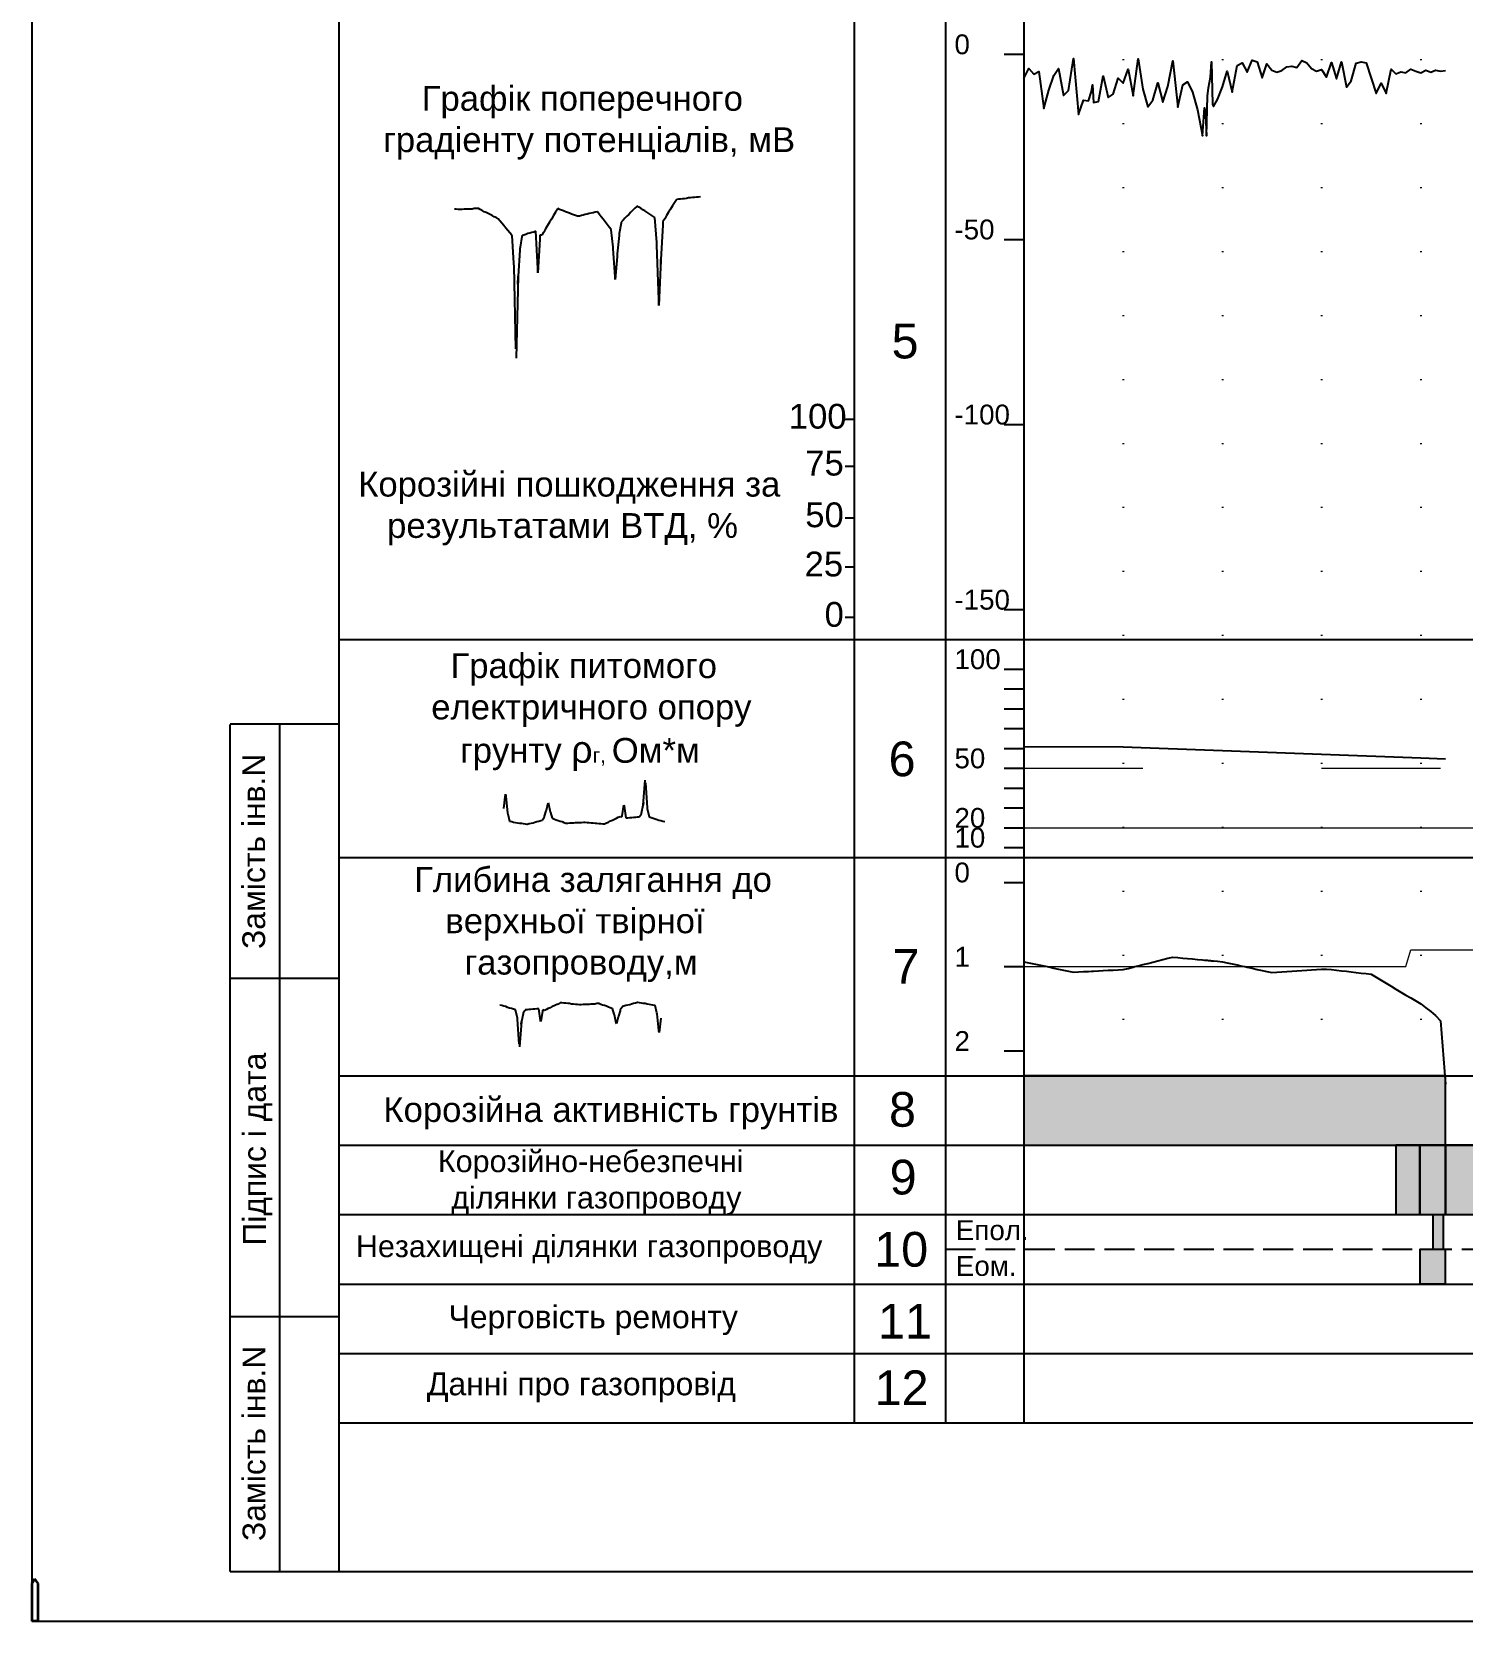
# Model space of a CAD drawing. Header units: millimetres. Extents: x -243 to 1784, y 0 to 1137.
# Drawn here: x 0 to 144.3, y 0 to 160.3 of the extents above; entities that cross this region are included whole.
import ezdxf

# ---------------------------------------------------------------- set-up
doc = ezdxf.new("R2010")
doc.units = ezdxf.units.MM
for name, pattern in [('ACAD_ISO03W100', [30, 12, -18]), ('DOT', [6.35, 0, -6.35]), ('HID-3', [4, 3, -1])]:
    doc.linetypes.add(name, pattern=pattern)
for name, color, linetype in [('График_G', 1, 'Continuous'), ('График_Rгр.', 79, 'Continuous'), ('График_UPolar', 3, 'Continuous'), ('График_Глуб', 36, 'Continuous'), ('График_Среза_НеНормативной_Глубины', 10, 'Continuous'), ('Макет', 7, 'Continuous'), ('Перешкоди', 7, 'Continuous'), ('Текст', 7, 'Continuous')]:
    doc.layers.add(name, color=color, linetype=linetype)
for name, color, linetype, lineweight in [('График_Rгр_20Ом.', 1, 'Continuous', 0), ('График_Rгр_50Ом.', 76, 'ACAD_ISO03W100', 0), ('График_Нормативной_Глубины', 3, 'Continuous', 0)]:
    doc.layers.add(name, color=color, linetype=linetype, lineweight=lineweight)
doc.styles.get("Standard").update_dxf_attribs({"font": 'arial.ttf'})

# ---------------------------------------------------------------- blocks, each defined once
blk = doc.blocks.new('График земли')
at = {"layer": 'График_Rгр.'}
for p, q in [((-2.17, 1.66), (-1.97, 4.19)), ((-1.95, 3.93), (-1.78, 1.4)), ((-16.23, 1.32), (-16.04, 2.76)), ((-16.04, 2.76), (-16.02, 2.64)), ((-16.02, 2.64), (-16.02, 2.57)), ((-16.02, 2.57), (-15.84, 0.87)), ((-11.92, 1.17), (-11.74, 1.89)), ((-11.74, 1.89), (-11.73, 1.81)), ((-11.73, 1.81), (-11.72, 1.81)), ((-11.72, 1.81), (-11.54, 0.98)), ((-4.3, 0.6), (-4.12, 1.66)), ((-4.12, 1.66), (-4.11, 1.59)), ((-2.34, 0.87), (-2.17, 1.66)), ((-2.15, 1.93), (-2.17, 1.66)), ((-2.17, 1.66), (-2.15, 1.85)), ((-2.15, 1.85), (-2.15, 1.93)), ((-15.84, 0.87), (-15.84, 0.87)), ((-15.84, 0.87), (-15.83, 0.79)), ((-15.83, 0.79), (-15.82, 0.79)), ((-15.82, 0.79), (-15.65, 0.04)), ((-15.65, 0.04), (-15.63, 0.04)), ((-15.63, 0.04), (-15.63, 0.04)), ((-15.63, 0.04), (-15.43, 0)), ((-15.43, 0), (-15.24, -0.04)), ((-13.09, -0.04), (-12.89, 0)), ((-12.89, 0), (-12.7, 0.04)), ((-12.7, 0.04), (-12.5, 0.11)), ((-12.5, 0.11), (-12.33, 0.15)), ((-12.33, 0.15), (-12.31, 0.19)), ((-12.31, 0.19), (-12.13, 0.49)), ((-12.13, 0.49), (-12.12, 0.53)), ((-12.12, 0.53), (-12.11, 0.57)), ((-12.11, 0.57), (-11.94, 1.1)), ((-11.94, 1.1), (-11.92, 1.13)), ((-11.92, 1.13), (-11.92, 1.17)), ((-11.54, 0.98), (-11.53, 0.94)), ((-11.53, 0.94), (-11.52, 0.91)), ((-11.52, 0.91), (-11.35, 0.34)), ((-11.35, 0.34), (-11.34, 0.34)), ((-11.34, 0.34), (-11.33, 0.34)), ((-11.33, 0.34), (-11.13, 0.26)), ((-11.13, 0.26), (-10.94, 0.19)), ((-10.94, 0.19), (-10.74, 0.11)), ((-10.74, 0.11), (-10.55, 0.04)), ((-10.55, 0.04), (-10.35, 0)), ((-10.35, 0), (-10.16, -0.08)), ((-5.66, -0.04), (-5.47, 0.08)), ((-5.47, 0.08), (-5.27, 0.15)), ((-5.27, 0.15), (-5.08, 0.26)), ((-5.08, 0.26), (-4.88, 0.34)), ((-4.88, 0.34), (-4.69, 0.45)), ((-4.69, 0.45), (-4.51, 0.53)), ((-4.69, 0.45), (-4.69, 0.45)), ((-4.51, 0.53), (-4.5, 0.53)), ((-4.5, 0.53), (-4.49, 0.53)), ((-4.49, 0.53), (-4.32, 0.49)), ((-4.32, 0.49), (-4.3, 0.57)), ((-4.3, 0.57), (-4.3, 0.6)), ((-4.11, 1.59), (-4.1, 1.55)), ((-4.1, 1.55), (-3.93, 0.38)), ((-3.93, 0.38), (-3.91, 0.38)), ((-3.91, 0.38), (-3.91, 0.38)), ((-3.91, 0.38), (-3.73, 0.38)), ((-3.73, 0.38), (-3.72, 0.38)), ((-3.72, 0.38), (-3.71, 0.38)), ((-3.71, 0.38), (-3.52, 0.42)), ((-3.52, 0.42), (-3.52, 0.42)), ((-3.52, 0.42), (-3.33, 0.42)), ((-3.33, 0.42), (-3.32, 0.42)), ((-3.32, 0.42), (-3.13, 0.45)), ((-3.13, 0.45), (-3.13, 0.45)), ((-3.13, 0.45), (-2.94, 0.45)), ((-2.94, 0.45), (-2.93, 0.45)), ((-2.93, 0.45), (-2.74, 0.49)), ((-2.74, 0.49), (-2.73, 0.49)), ((-2.73, 0.49), (-2.56, 0.49)), ((-2.56, 0.49), (-2.55, 0.53)), ((-2.55, 0.53), (-2.54, 0.53)), ((-2.54, 0.53), (-2.36, 0.79)), ((-2.36, 0.79), (-2.35, 0.87)), ((-2.35, 0.87), (-2.34, 0.87)), ((-1.78, 1.4), (-1.78, 1.4)), ((-1.78, 1.4), (-1.76, 1.32)), ((-1.76, 1.32), (-1.76, 1.32)), ((-1.76, 1.32), (-1.58, 0.49)), ((-1.58, 0.49), (-1.57, 0.49)), ((-1.57, 0.49), (-1.56, 0.49)), ((-1.56, 0.49), (-1.37, 0.42)), ((-1.37, 0.42), (-1.17, 0.34)), ((-1.17, 0.34), (-0.98, 0.3)), ((-0.98, 0.3), (-0.78, 0.23)), ((-0.78, 0.23), (-0.59, 0.15)), ((-0.59, 0.15), (-0.39, 0.11)), ((-0.39, 0.11), (-0.21, 0.04)), ((-0.21, 0.04), (-0.2, 0.04)), ((-0.2, 0.04), (0, 0)), ((-15.24, -0.04), (-15.04, -0.08)), ((-15.04, -0.08), (-14.85, -0.11)), ((-14.85, -0.11), (-14.65, -0.15)), ((-14.65, -0.15), (-14.45, -0.15)), ((-14.45, -0.15), (-14.26, -0.19)), ((-14.26, -0.19), (-14.06, -0.23)), ((-14.06, -0.23), (-13.89, -0.26)), ((-13.89, -0.26), (-13.87, -0.26)), ((-13.87, -0.26), (-13.67, -0.19)), ((-13.67, -0.19), (-13.48, -0.15)), ((-13.48, -0.15), (-13.28, -0.11)), ((-13.28, -0.11), (-13.09, -0.04)), ((-10.16, -0.08), (-9.98, -0.15)), ((-9.98, -0.15), (-9.96, -0.15)), ((-9.96, -0.15), (-9.77, -0.15)), ((-9.77, -0.15), (-9.57, -0.11)), ((-9.57, -0.11), (-9.38, -0.11)), ((-9.38, -0.11), (-9.18, -0.11)), ((-9.18, -0.11), (-8.99, -0.08)), ((-8.99, -0.08), (-8.79, -0.08)), ((-8.79, -0.08), (-8.59, -0.08)), ((-8.59, -0.08), (-8.4, -0.08)), ((-8.4, -0.08), (-8.2, -0.04)), ((-8.2, -0.04), (-8.03, -0.04)), ((-8.03, -0.04), (-8.01, -0.04)), ((-8.01, -0.04), (-7.81, -0.08)), ((-7.81, -0.08), (-7.62, -0.08)), ((-7.62, -0.08), (-7.42, -0.11)), ((-7.42, -0.11), (-7.23, -0.11)), ((-7.23, -0.11), (-7.03, -0.15)), ((-7.03, -0.15), (-6.84, -0.15)), ((-6.84, -0.15), (-6.64, -0.19)), ((-6.64, -0.19), (-6.45, -0.19)), ((-6.45, -0.19), (-6.25, -0.23)), ((-6.25, -0.23), (-6.07, -0.23)), ((-6.07, -0.23), (-6.06, -0.23)), ((-6.06, -0.23), (-5.86, -0.11)), ((-5.86, -0.11), (-5.66, -0.04))]:
    blk.add_line(p, q, dxfattribs=at)
blk = doc.blocks.new('График крас')
at = {"layer": 'График_G'}
for p, q in [((0.2, 0), (0, 0)), ((0.4, -0.04), (0.2, 0)), ((1, 0), (0.8, -0.04)), ((1.2, 0), (1, 0)), ((1.4, 0), (1.2, 0)), ((1.6, 0), (1.4, 0)), ((1.8, 0), (1.6, 0)), ((2, 0.04), (1.8, 0)), ((2.2, 0.04), (2, 0.04)), ((2.4, 0.04), (2.2, 0.04)), ((2.42, 0.04), (2.4, 0.04)), ((2.6, -0.04), (2.42, 0.04)), ((10.4, 0), (10.2, -0.31)), ((10.42, 0.04), (10.4, 0)), ((10.6, -0.04), (10.42, 0.04)), ((18.2, 0.08), (18, -0.12)), ((18.4, 0.27), (18.2, 0.08)), ((18.42, 0.31), (18.4, 0.27)), ((18.6, 0.19), (18.42, 0.31)), ((18.8, 0.08), (18.6, 0.19)), ((19, -0.08), (18.8, 0.08)), ((21.8, 0), (21.6, -0.31)), ((22, 0.31), (21.8, 0)), ((22.2, 0.62), (22, 0.31)), ((22.4, 0.93), (22.2, 0.62)), ((22.42, 0.97), (22.4, 0.93)), ((22.6, 1.01), (22.42, 0.97)), ((22.8, 1.01), (22.6, 1.01)), ((23, 1.04), (22.8, 1.01)), ((23.2, 1.04), (23, 1.04)), ((23.4, 1.08), (23.2, 1.04)), ((23.6, 1.12), (23.4, 1.08)), ((23.8, 1.12), (23.6, 1.12)), ((24, 1.16), (23.8, 1.12)), ((24.2, 1.16), (24, 1.16)), ((24.4, 1.2), (24.2, 1.16)), ((24.42, 1.2), (24.4, 1.2)), ((24.6, 1.2), (24.42, 1.2)), ((24.8, 1.24), (24.6, 1.2)), ((0.42, -0.04), (0.4, -0.04)), ((0.6, -0.04), (0.42, -0.04)), ((0.8, -0.04), (0.6, -0.04)), ((2.8, -0.15), (2.6, -0.04)), ((3, -0.27), (2.8, -0.15)), ((3.2, -0.35), (3, -0.27)), ((3.4, -0.46), (3.2, -0.35)), ((3.6, -0.54), (3.4, -0.46)), ((3.8, -0.66), (3.6, -0.54)), ((4, -0.77), (3.8, -0.66)), ((4.2, -0.85), (4, -0.77)), ((4.4, -0.97), (4.2, -0.85)), ((4.42, -0.97), (4.4, -0.97)), ((4.6, -1.2), (4.42, -0.97)), ((4.8, -1.43), (4.6, -1.2)), ((5, -1.66), (4.8, -1.43)), ((9.6, -1.31), (9.4, -1.66)), ((9.8, -1.01), (9.6, -1.31)), ((10, -0.66), (9.8, -1.01)), ((10.2, -0.31), (10, -0.66)), ((10.8, -0.12), (10.6, -0.04)), ((11, -0.19), (10.8, -0.12)), ((11.2, -0.27), (11, -0.19)), ((11.4, -0.35), (11.2, -0.27)), ((11.6, -0.43), (11.4, -0.35)), ((11.8, -0.5), (11.6, -0.43)), ((12, -0.58), (11.8, -0.5)), ((12.2, -0.66), (12, -0.58)), ((12.4, -0.73), (12.2, -0.66)), ((12.42, -0.73), (12.4, -0.73)), ((12.6, -0.7), (12.42, -0.73)), ((12.8, -0.66), (12.6, -0.7)), ((13, -0.62), (12.8, -0.66)), ((13.2, -0.54), (13, -0.62)), ((13.4, -0.5), (13.2, -0.54)), ((13.6, -0.46), (13.4, -0.5)), ((13.8, -0.43), (13.6, -0.46)), ((14, -0.39), (13.8, -0.43)), ((14.2, -0.31), (14, -0.39)), ((14.4, -0.27), (14.2, -0.31)), ((14.42, -0.27), (14.4, -0.27)), ((14.6, -0.5), (14.42, -0.27)), ((14.8, -0.77), (14.6, -0.5)), ((15, -1.01), (14.8, -0.77)), ((15.2, -1.28), (15, -1.01)), ((15.4, -1.55), (15.2, -1.28)), ((15.6, -1.82), (15.4, -1.55)), ((16.8, -1.43), (16.62, -2.47)), ((16.82, -1.31), (16.8, -1.43)), ((17, -1.12), (16.82, -1.31)), ((17.2, -0.93), (17, -1.12)), ((17.4, -0.73), (17.2, -0.93)), ((17.6, -0.54), (17.4, -0.73)), ((17.8, -0.31), (17.6, -0.54)), ((18, -0.12), (17.8, -0.31)), ((19.2, -0.19), (19, -0.08)), ((19.4, -0.31), (19.2, -0.19)), ((19.6, -0.46), (19.4, -0.31)), ((19.8, -0.58), (19.6, -0.46)), ((20, -0.7), (19.8, -0.58)), ((20.2, -0.85), (20, -0.7)), ((20.21, -0.85), (20.2, -0.85)), ((20.22, -0.85), (20.21, -0.85)), ((20.4, -3.36), (20.22, -0.85)), ((21.02, -1.24), (21, -1.62)), ((21.2, -0.97), (21.02, -1.24)), ((21.4, -0.66), (21.2, -0.97)), ((21.6, -0.31), (21.4, -0.66)), ((5.2, -1.93), (5, -1.66)), ((5.4, -2.17), (5.2, -1.93)), ((5.6, -2.4), (5.4, -2.17)), ((5.8, -2.63), (5.6, -2.4)), ((5.81, -2.67), (5.8, -2.63)), ((5.82, -2.67), (5.81, -2.67)), ((6, -5.45), (5.82, -2.67)), ((6.8, -2.78), (6.62, -3.83)), ((6.81, -2.75), (6.8, -2.78)), ((6.82, -2.67), (6.81, -2.75)), ((7, -2.63), (6.82, -2.67)), ((7.01, -2.63), (7, -2.63)), ((7.2, -2.55), (7.01, -2.63)), ((7.21, -2.55), (7.2, -2.55)), ((7.4, -2.47), (7.21, -2.55)), ((7.41, -2.47), (7.4, -2.47)), ((7.6, -2.44), (7.41, -2.47)), ((7.61, -2.44), (7.6, -2.44)), ((7.8, -2.36), (7.61, -2.44)), ((7.81, -2.36), (7.8, -2.36)), ((8, -2.32), (7.81, -2.36)), ((8.01, -2.32), (8, -2.32)), ((8.02, -2.32), (8.01, -2.32)), ((8.2, -2.24), (8.02, -2.32)), ((8.21, -2.24), (8.2, -2.24)), ((8.22, -2.24), (8.21, -2.24)), ((8.4, -5.99), (8.22, -2.24)), ((8.6, -3.02), (8.42, -6.42)), ((8.61, -2.9), (8.6, -3.02)), ((8.62, -2.63), (8.61, -2.9)), ((8.8, -2.63), (8.62, -2.63)), ((8.81, -2.63), (8.8, -2.63)), ((8.82, -2.63), (8.81, -2.63)), ((9, -2.32), (8.82, -2.63)), ((9.01, -2.32), (9, -2.32)), ((9.2, -2.01), (9.01, -2.32)), ((9.4, -1.66), (9.2, -2.01)), ((15.8, -2.05), (15.6, -1.82)), ((15.81, -2.09), (15.8, -2.05)), ((15.82, -2.09), (15.81, -2.09)), ((16, -3.83), (15.82, -2.09)), ((16.6, -2.67), (16.42, -4.52)), ((16.61, -2.63), (16.6, -2.67)), ((16.62, -2.47), (16.61, -2.63)), ((21, -1.62), (20.82, -5.1)), ((6.6, -4.14), (6.42, -6.77)), ((6.61, -4.02), (6.6, -4.14)), ((6.62, -3.83), (6.61, -4.02)), ((16.01, -3.87), (16, -3.83)), ((16.02, -4.02), (16.01, -3.87)), ((16.2, -6.81), (16.02, -4.02)), ((16.4, -4.79), (16.22, -7.11)), ((16.41, -4.72), (16.4, -4.79)), ((16.42, -4.52), (16.41, -4.72)), ((20.41, -3.44), (20.4, -3.36)), ((20.42, -3.63), (20.41, -3.44)), ((20.6, -9.13), (20.42, -3.63)), ((20.42, -3.63), (20.42, -3.63)), ((6.01, -5.53), (6, -5.45)), ((6.02, -5.76), (6.01, -5.53)), ((6.2, -14.11), (6.02, -5.76)), ((6.02, -5.76), (6.02, -5.76)), ((8.41, -6.11), (8.4, -5.99)), ((8.42, -6.42), (8.41, -6.11)), ((20.82, -5.1), (20.62, -9.74)), ((20.8, -5.57), (20.82, -5.1)), ((20.81, -5.41), (20.8, -5.57)), ((20.82, -5.1), (20.81, -5.41)), ((6.42, -6.77), (6.22, -15.04)), ((6.4, -7.58), (6.42, -6.77)), ((6.41, -7.35), (6.4, -7.58)), ((6.42, -6.77), (6.41, -7.35)), ((16.21, -6.88), (16.2, -6.81)), ((16.22, -7.11), (16.21, -6.88)), ((20.61, -9.32), (20.6, -9.13)), ((20.62, -9.74), (20.61, -9.32))]:
    blk.add_line(p, q, dxfattribs=at)
blk = doc.blocks.new('График глуб')
at = {"layer": 'График_Глуб'}
for p, q in [((0.2, -0.04), (0, 0)), ((5.66, 0.04), (5.47, -0.08)), ((5.86, 0.11), (5.66, 0.04)), ((6.06, 0.23), (5.86, 0.11)), ((6.07, 0.23), (6.06, 0.23)), ((6.25, 0.23), (6.07, 0.23)), ((6.45, 0.19), (6.25, 0.23)), ((6.64, 0.19), (6.45, 0.19)), ((6.84, 0.15), (6.64, 0.19)), ((7.03, 0.15), (6.84, 0.15)), ((7.23, 0.11), (7.03, 0.15)), ((7.42, 0.11), (7.23, 0.11)), ((7.62, 0.08), (7.42, 0.11)), ((7.81, 0.08), (7.62, 0.08)), ((8.01, 0.04), (7.81, 0.08)), ((8.03, 0.04), (8.01, 0.04)), ((8.2, 0.04), (8.03, 0.04)), ((8.4, 0.08), (8.2, 0.04)), ((8.59, 0.08), (8.4, 0.08)), ((8.79, 0.08), (8.59, 0.08)), ((8.99, 0.08), (8.79, 0.08)), ((9.18, 0.11), (8.99, 0.08)), ((9.38, 0.11), (9.18, 0.11)), ((9.57, 0.11), (9.38, 0.11)), ((9.77, 0.15), (9.57, 0.11)), ((9.96, 0.15), (9.77, 0.15)), ((9.98, 0.15), (9.96, 0.15)), ((10.16, 0.08), (9.98, 0.15)), ((10.35, 0), (10.16, 0.08)), ((10.55, -0.04), (10.35, 0)), ((12.89, 0), (12.7, -0.04)), ((13.09, 0.04), (12.89, 0)), ((13.28, 0.11), (13.09, 0.04)), ((13.48, 0.15), (13.28, 0.11)), ((13.67, 0.19), (13.48, 0.15)), ((13.87, 0.26), (13.67, 0.19)), ((13.89, 0.26), (13.87, 0.26)), ((14.06, 0.23), (13.89, 0.26)), ((14.26, 0.19), (14.06, 0.23)), ((14.45, 0.15), (14.26, 0.19)), ((14.65, 0.15), (14.45, 0.15)), ((14.85, 0.11), (14.65, 0.15)), ((15.04, 0.08), (14.85, 0.11)), ((15.24, 0.04), (15.04, 0.08)), ((15.43, 0), (15.24, 0.04)), ((15.63, -0.04), (15.43, 0)), ((0.21, -0.04), (0.2, -0.04)), ((0.39, -0.11), (0.21, -0.04)), ((0.59, -0.15), (0.39, -0.11)), ((0.78, -0.23), (0.59, -0.15)), ((0.98, -0.3), (0.78, -0.23)), ((1.17, -0.34), (0.98, -0.3)), ((1.37, -0.42), (1.17, -0.34)), ((1.56, -0.49), (1.37, -0.42)), ((1.57, -0.49), (1.56, -0.49)), ((1.58, -0.49), (1.57, -0.49)), ((1.76, -1.32), (1.58, -0.49)), ((1.78, -1.4), (1.76, -1.32)), ((1.76, -1.32), (1.76, -1.32)), ((1.95, -3.93), (1.78, -1.4)), ((1.78, -1.4), (1.78, -1.4)), ((2.34, -0.87), (2.17, -1.66)), ((2.35, -0.87), (2.34, -0.87)), ((2.36, -0.79), (2.35, -0.87)), ((2.54, -0.53), (2.36, -0.79)), ((2.55, -0.53), (2.54, -0.53)), ((2.56, -0.49), (2.55, -0.53)), ((2.73, -0.49), (2.56, -0.49)), ((2.74, -0.49), (2.73, -0.49)), ((2.93, -0.45), (2.74, -0.49)), ((2.94, -0.45), (2.93, -0.45)), ((3.13, -0.45), (2.94, -0.45)), ((3.32, -0.42), (3.13, -0.45)), ((3.13, -0.45), (3.13, -0.45)), ((3.33, -0.42), (3.32, -0.42)), ((3.52, -0.42), (3.33, -0.42)), ((3.71, -0.38), (3.52, -0.42)), ((3.52, -0.42), (3.52, -0.42)), ((3.72, -0.38), (3.71, -0.38)), ((3.73, -0.38), (3.72, -0.38)), ((3.91, -0.38), (3.73, -0.38)), ((3.93, -0.38), (3.91, -0.38)), ((3.91, -0.38), (3.91, -0.38)), ((4.1, -1.55), (3.93, -0.38)), ((4.11, -1.59), (4.1, -1.55)), ((4.12, -1.66), (4.11, -1.59)), ((4.3, -0.6), (4.12, -1.66)), ((4.32, -0.49), (4.3, -0.57)), ((4.3, -0.57), (4.3, -0.6)), ((4.49, -0.53), (4.32, -0.49)), ((4.5, -0.53), (4.49, -0.53)), ((4.51, -0.53), (4.5, -0.53)), ((4.69, -0.45), (4.51, -0.53)), ((4.88, -0.34), (4.69, -0.45)), ((4.69, -0.45), (4.69, -0.45)), ((5.08, -0.26), (4.88, -0.34)), ((5.27, -0.15), (5.08, -0.26)), ((5.47, -0.08), (5.27, -0.15)), ((10.74, -0.11), (10.55, -0.04)), ((10.94, -0.19), (10.74, -0.11)), ((11.13, -0.26), (10.94, -0.19)), ((11.33, -0.34), (11.13, -0.26)), ((11.34, -0.34), (11.33, -0.34)), ((11.35, -0.34), (11.34, -0.34)), ((11.52, -0.91), (11.35, -0.34)), ((11.53, -0.94), (11.52, -0.91)), ((11.54, -0.98), (11.53, -0.94)), ((11.72, -1.81), (11.54, -0.98)), ((11.92, -1.17), (11.74, -1.89)), ((11.94, -1.1), (11.92, -1.13)), ((11.92, -1.13), (11.92, -1.17)), ((12.11, -0.57), (11.94, -1.1)), ((12.12, -0.53), (12.11, -0.57)), ((12.13, -0.49), (12.12, -0.53)), ((12.31, -0.19), (12.13, -0.49)), ((12.33, -0.15), (12.31, -0.19)), ((12.5, -0.11), (12.33, -0.15)), ((12.7, -0.04), (12.5, -0.11)), ((15.65, -0.04), (15.63, -0.04)), ((15.63, -0.04), (15.63, -0.04)), ((15.82, -0.79), (15.65, -0.04)), ((15.83, -0.79), (15.82, -0.79)), ((15.84, -0.87), (15.83, -0.79)), ((16.02, -2.57), (15.84, -0.87)), ((15.84, -0.87), (15.84, -0.87)), ((16.23, -1.32), (16.04, -2.76)), ((2.17, -1.66), (1.97, -4.19)), ((2.17, -1.66), (2.15, -1.85)), ((2.15, -1.93), (2.17, -1.66)), ((2.15, -1.85), (2.15, -1.93)), ((11.73, -1.81), (11.72, -1.81)), ((11.74, -1.89), (11.73, -1.81)), ((16.02, -2.64), (16.02, -2.57)), ((16.04, -2.76), (16.02, -2.64))]:
    blk.add_line(p, q, dxfattribs=at)
blk = doc.blocks.new('Установить_столб_указательный')
at = {"layer": 'Перешкоди'}
h = blk.add_hatch(dxfattribs=at)
h.set_pattern_fill('ANGLE', color=1)
h.set_pattern_definition([(0, (62.1534, -175.479), (0, 6.985), [5.08, -1.905]), (90, (62.1534, -175.479), (-6.985, 4e-16), [5.08, -1.905])])
h.paths.add_polyline_path([(0.64, 3.8), (0.29, 4.27), (0, 3.8), (0, 0), (0.64, 0)])
at = {"layer": 'Перешкоди', "color": 0, "linetype": 'ByBlock', "lineweight": 35}
for p, q in [((0.29, 4.27), (0, 3.8)), ((0, 3.8), (0, 0)), ((0.64, 3.8), (0.29, 4.27)), ((0.64, 0), (0.64, 3.8)), ((0.64, 0), (0, 0))]:
    blk.add_line(p, q, dxfattribs=at)
blk = doc.blocks.new('green')
at = {"layer": 'График_UPolar'}
h = blk.add_hatch(color=256, dxfattribs=at)
h.dxf.hatch_style = 1
h.paths.add_polyline_path([(0, -3.49), (1, -3.49), (1, 3.49), (0, 3.49)])
blk.add_lwpolyline([(0, -3.49), (1, -3.49), (1, 3.49), (0, 3.49)], close=True, dxfattribs=at)
blk = doc.blocks.new('red_small')
at = {"layer": 'График_G'}
h = blk.add_hatch(color=256, dxfattribs=at)
h.dxf.hatch_style = 1
h.paths.add_polyline_path([(0, -1.74), (1, -1.74), (1, 1.74), (0, 1.74)])
blk.add_lwpolyline([(0, -1.74), (1, -1.74), (1, 1.74), (0, 1.74)], close=True, dxfattribs=at)
blk = doc.blocks.new('red')
at = {"layer": 'График_G'}
h = blk.add_hatch(color=256, dxfattribs=at)
h.dxf.hatch_style = 1
h.paths.add_polyline_path([(0, -3.49), (1, -3.49), (1, 3.49), (0, 3.49)])
blk.add_lwpolyline([(0, -3.49), (1, -3.49), (1, 3.49), (0, 3.49)], close=True, dxfattribs=at)
blk = doc.blocks.new('dots')
at = {"layer": 'Макет', "linetype": 'DOT', "lineweight": -2}
blk.add_line((0, 0), (0, -167), dxfattribs=at)

msp = doc.modelspace()

# ---------------------------------------------------------------- linework, layer by layer
at = {"layer": 'Defpoints'}
for p, q in [((82.91, 121.17), (81.97, 121.17)), ((82.91, 116.44), (81.97, 116.44)), ((82.91, 111.23), (81.97, 111.23)), ((82.91, 106.27), (81.97, 106.27)), ((82.91, 101.19), (81.97, 101.19))]:
    msp.add_line(p, q, dxfattribs=at)
msp.add_lwpolyline([(0, 0), (420, 0), (420, 297), (0, 297)], close=True, dxfattribs=at)
at = {"layer": 'График_G'}
for points in [[(98, 158), (100, 158)], [(100, 155.54), (100.5, 156.56), (101, 155.99), (101.5, 156.26), (102, 152.52), (102.5, 154.37), (103, 155.87), (103.5, 156.55), (104, 153.85), (104.5, 154.33), (105, 157.57), (105.5, 151.92), (106, 153.38), (106.5, 153.29), (106.8, 154.24), (106.9, 154.92), (107, 153.13), (107.5, 153.22), (108, 155.82), (108.5, 153.64), (109, 153.96), (109.5, 155.6), (110, 155.1), (110.5, 156.48), (111, 153.82), (111.5, 157.53), (112, 154.49), (112.5, 152.69), (113, 153.36), (113.5, 155.13), (114, 153.16), (114.5, 154.74), (115, 157.34), (115.5, 152.66), (116, 154.91), (116.5, 155.21), (117, 154.17), (117.5, 152.39), (118, 149.77), (118.2, 152.59), (118.3, 151.83), (118.4, 149.76), (118.5, 153.79), (118.6, 154.61), (118.8, 155.69), (118.9, 157.23), (119, 152.97), (119.1, 152.74), (119.5, 153.45), (120, 154.71), (120.5, 156.28), (121, 154.17), (121.5, 156.85), (122, 157.13), (122.5, 156.19), (123, 157.39), (123.5, 157.22), (124, 155.63), (124.5, 157.05), (125, 156.41), (125.5, 156.2), (126, 156.37), (126.5, 156.73), (127, 156.8), (127.5, 156.66), (128, 157.38), (128.5, 157.13), (129, 156.55), (129.5, 156.31), (130, 156.46), (130.5, 155.7), (131, 157.16), (131.5, 155.52), (132, 157.22), (132.5, 154.67), (133, 155.32), (133.5, 157.09), (134, 157.25), (134.5, 157.14), (135, 155.58), (135.5, 154.05), (136, 155.09), (136.5, 154.03), (137, 156.48), (137.5, 156.03), (138, 156.23), (138.5, 156.12), (139, 156.51), (139.5, 156.29), (140, 156.11), (140.5, 156.39), (141, 156.2), (141.5, 156.41), (142, 156.29), (142.5, 156.37)], [(98, 139.33), (100, 139.33)], [(98, 120.67), (100, 120.67)], [(98, 102), (100, 102)]]:
    msp.add_lwpolyline(points, dxfattribs=at)
at = {"layer": 'График_Rгр.'}
for points in [[(98, 96), (100, 96)], [(98, 94), (100, 94)], [(98, 92), (100, 92)], [(98, 90), (100, 90)], [(100, 88.21), (110, 88.15), (120, 87.78), (130, 87.42), (140, 87.06), (142.5, 86.97)], [(98, 88), (100, 88)], [(98, 86), (100, 86)], [(98, 84), (100, 84)], [(98, 82), (100, 82)], [(98, 80), (100, 80)], [(98, 78), (100, 78)]]:
    msp.add_lwpolyline(points, dxfattribs=at)
at = {"layer": 'График_Rгр_20Ом.'}
msp.add_lwpolyline([(100, 80), (400, 80)], dxfattribs=at)
at = {"layer": 'График_Rгр_50Ом.'}
msp.add_lwpolyline([(100, 86), (400, 86)], dxfattribs=at)
at = {"layer": 'График_Глуб'}
for points in [[(98, 74.5), (100, 74.5)], [(98, 66), (100, 66)], [(102.34, 66), (102.5, 65.97), (103, 65.86), (103.5, 65.76), (104, 65.65), (104.5, 65.55), (105, 65.45), (105.5, 65.47), (106, 65.5), (106.5, 65.52), (106.8, 65.54), (106.9, 65.55), (107, 65.55), (107.5, 65.58), (108, 65.6), (108.5, 65.63), (109, 65.65), (109.5, 65.68), (110, 65.7), (110.5, 65.83), (111, 65.96), (111.17, 66)], [(122.27, 66), (122.5, 65.95), (123, 65.84), (123.5, 65.73), (124, 65.62), (124.5, 65.51), (125, 65.4), (125.5, 65.43), (126, 65.47), (126.5, 65.5), (127, 65.54), (127.5, 65.57), (128, 65.61), (128.5, 65.64), (129, 65.67), (129.5, 65.71), (130, 65.74), (130.5, 65.76), (131, 65.7), (131.5, 65.64), (132, 65.58), (132.5, 65.53), (133, 65.47), (133.5, 65.41), (134, 65.36), (134.5, 65.3), (135, 65.24), (135.5, 64.94), (136, 64.64), (136.5, 64.34), (137, 64.04), (137.5, 63.74), (138, 63.44), (138.5, 63.14), (139, 62.84), (139.5, 62.54), (140, 62.24), (140.5, 61.86), (141, 61.47), (141.5, 61.09), (142, 60.53), (142.5, 54.16)], [(98, 57.5), (100, 57.5)]]:
    msp.add_lwpolyline(points, dxfattribs=at)
at = {"layer": 'График_Нормативной_Глубины'}
msp.add_lwpolyline([(100, 66), (100.5, 66), (101, 66), (101.5, 66), (102, 66), (102.5, 66), (103, 66), (103.5, 66), (104, 66), (104.5, 66), (105, 66), (105.5, 66), (106, 66), (106.5, 66), (106.8, 66), (106.9, 66), (107, 66), (107.5, 66), (108, 66), (108.5, 66), (109, 66), (109.5, 66), (110, 66), (110.5, 66), (111, 66), (111.5, 66), (112, 66), (112.5, 66), (113, 66), (113.5, 66), (114, 66), (114.5, 66), (115, 66), (115.5, 66), (116, 66), (116.5, 66), (117, 66), (117.5, 66), (118, 66), (118.2, 66), (118.3, 66), (118.4, 66), (118.5, 66), (118.6, 66), (118.8, 66), (118.9, 66), (119, 66), (119.1, 66), (119.5, 66), (120, 66), (120.5, 66), (121, 66), (121.5, 66), (122, 66), (122.5, 66), (123, 66), (123.5, 66), (124, 66), (124.5, 66), (125, 66), (125.5, 66), (126, 66), (126.5, 66), (127, 66), (127.5, 66), (128, 66), (128.5, 66), (129, 66), (129.5, 66), (130, 66), (130.5, 66), (131, 66), (131.5, 66), (132, 66), (132.5, 66), (133, 66), (133.5, 66), (134, 66), (134.5, 66), (135, 66), (135.5, 66), (136, 66), (136.5, 66), (137, 66), (137.5, 66), (138, 66), (138.5, 66), (139, 67.7), (139.5, 67.7), (140, 67.7), (140.5, 67.7), (141, 67.7), (141.5, 67.7), (142, 67.7), (142.5, 67.7), (146, 67.7)], dxfattribs=at)
at = {"layer": 'График_Среза_НеНормативной_Глубины'}
for points in [[(100, 66.48), (100.5, 66.38), (101, 66.28), (101.5, 66.17), (102, 66.07), (102.34, 66)], [(111.17, 66), (111.5, 66.08), (112, 66.21), (112.5, 66.33), (113, 66.46), (113.5, 66.58), (114, 66.71), (114.5, 66.84), (115, 66.96), (115.5, 66.92), (116, 66.87), (116.5, 66.82), (117, 66.78), (117.5, 66.73), (118, 66.69), (118.2, 66.67), (118.3, 66.66), (118.4, 66.65), (118.5, 66.64), (118.6, 66.63), (118.8, 66.61), (118.9, 66.6), (119, 66.59), (119.1, 66.58), (119.5, 66.55), (120, 66.5), (120.5, 66.39), (121, 66.28), (121.5, 66.17), (122, 66.06), (122.27, 66)]]:
    msp.add_lwpolyline(points, dxfattribs=at)
at = {"layer": 'Макет'}
for p, q in [((30.96, 291.97), (30.96, 5)), ((82.91, 70), (82.91, 291.97)), ((92.13, 70), (92.13, 291.97)), ((30.96, 90.44), (20, 90.44)), ((20, 5), (20, 90.43)), ((20, 5), (20, 90.42)), ((25, 5), (25, 90.44)), ((82.91, 20), (82.91, 70)), ((92.13, 20), (92.13, 70)), ((30.96, 64.82), (20.02, 64.82)), ((30.96, 30.69), (20.02, 30.69))]:
    msp.add_line(p, q, dxfattribs=at)
at = {"layer": 'Макет', "lineweight": -2}
for p, q in [((100, 222), (100, 20)), ((30.96, 99), (400, 99)), ((30.96, 77), (400, 77)), ((30.96, 55), (400, 55)), ((30.96, 48), (400, 48)), ((30.96, 41), (400, 41)), ((30.96, 34), (400, 34)), ((30.96, 27), (400, 27)), ((30.96, 20), (415.96, 20)), ((20, 5), (415.96, 5))]:
    msp.add_line(p, q, dxfattribs=at)
at = {"layer": 'Макет', "linetype": 'HID-3', "lineweight": -2}
msp.add_line((92.13, 37.5), (400, 37.5), dxfattribs=at)

# ---------------------------------------------------------------- block references
at = {"layer": 'График_Rгр_50Ом.'}
for name, p, xscale in [('red', (137.5, 44.5), 2.400000000000006), ('red', (139.9, 44.5), 2.599999999999966), ('red', (142.5, 44.5), 8.5), ('red_small', (141.2, 39.25), 1.100000000000023), ('red_small', (139.9, 35.75), 2.599999999999966)]:
    msp.add_blockref(name, p, dxfattribs=dict(at, xscale=xscale))
at = {"layer": 'Макет'}
for name, p in [('График крас', (42.59, 142.39)), ('График земли', (63.8, 80.62)), ('График глуб', (47.18, 62.12))]:
    msp.add_blockref(name, p, dxfattribs=at)
at = {"layer": 'Перешкоди'}
msp.add_blockref('Установить_столб_указательный', (0, 0), dxfattribs=at)
at = {"layer": 'Текст'}
for p in [(110, 222), (120, 222), (130, 222), (140, 222)]:
    msp.add_blockref('dots', p, dxfattribs=at)
at = {"layer": 'Текст', "xscale": 42.49999999999997}
msp.add_blockref('green', (100, 51.5), dxfattribs=at)

# ---------------------------------------------------------------- texts
at = {"layer": 'График_G'}
for s, p in [('0', (93, 158)), ('-50', (93, 139.33)), ('-100', (93, 120.67)), ('-150', (93, 102))]:
    msp.add_text(s, height=2, dxfattribs=at).set_placement(p)
at = {"layer": 'График_Rгр.'}
for s, p in [('100', (93, 96)), ('50', (93, 86)), ('20', (93, 80)), ('10', (93, 78))]:
    msp.add_text(s, height=2, dxfattribs=at).set_placement(p)
at = {"layer": 'График_Глуб'}
for s, p in [('0', (93, 74.5)), ('1', (93, 66)), ('2', (93, 57.5))]:
    msp.add_text(s, height=2, dxfattribs=at).set_placement(p)
at = {"layer": 'Текст', "attachment_point": 1}
for s, insert, char_height, width in [('     Графiк поперечного \\P градiенту потенціалів, мВ', (34.45, 154.8), 2.5, 48.6754), ('5', (86.66, 130.83), 3.5, 5.5314), ('{\\C0;100}', (76.3, 122.75), 2.5, 3.5955), ('  Корозiйнi пошкодження за   \\P     результатами ВТД, %', (30.96, 115.9), 2.5, 46.9566), ('{\\C0;  Графік питомого електричного опору \\P   грунту \\H1.0833x;\\C256;ρ\\H0.55386x;г\\C0;, \\H1.6667x;Ом*м}', (40.26, 97.6), 2.5, 47.4467), ('6', (86.36, 88.7), 3.5, 5.5314), ('{\\C0;   \\H1.087x;Глибина залягання до      \\P      верхньої твірної    \\P        газопроводу,м}', (35.86, 76.04), 2.3, 40.1983), ('7', (86.76, 67.77), 3.5, 5.5314), ('\\pi-5,l5,t2.5,7.5;{\\C0;Корозiйна активнiсть грунтiв}', (35.44, 52.84), 2.5, 51.2959), ('8', (86.4, 53.36), 3.5, 5.5314), ('\\pi-2.2,l2.2,t2.2,6.6;{\\C0; Корозiйно-небезпечнi дiлянки газопроводу}', (40.08, 47.48), 2.2, 37.9669), ('9', (86.47, 46.53), 3.5, 5.5314), ('Епол.', (93.14, 40.43), 2, 5.5314), ('{\\H1.1x;  Незахищенi дiлянки газопроводу}  ', (30.96, 38.91), 2, 54.3676), ('10', (84.91, 39.25), 3.5, 5.5314), ('Еом.', (93.14, 36.82), 2, 5.5314), ('{\\C0;Черговiсть ремонту }', (42.01, 31.84), 2.3, 43.8064), ('11', (85.29, 32), 3.5, 5.5314), ('{\\C0;Даннi про газопровiд}', (39.82, 25.08), 2.3, 55.1454), ('12', (84.95, 25.29), 3.5, 5.5314)]:
    msp.add_mtext(s, dxfattribs=dict(at, insert=insert, char_height=char_height, width=width))
at = {"layer": 'Текст', "char_height": 2.5, "attachment_point": 1}
for s, insert in [('\\pi0.01604;75', (77.94, 118.02)), ('\\pi0.022861;50', (77.94, 112.81)), ('\\pi-0.047057;25', (77.94, 107.85)), ('\\pi1.9652;0', (77.94, 102.77))]:
    msp.add_mtext_dynamic_manual_height_columns(s, width=3.5955, gutter_width=17.5, heights=[0], dxfattribs=dict(at, insert=insert))
at = {"layer": 'Текст', "char_height": 2.3, "width": 55.1454, "attachment_point": 1, "rotation": 90}
for s, insert in [('{\\C0;Замiсть iнв.N}', (21.22, 67.78)), ('{\\C0;Пiдпис і дата}', (21.29, 37.87)), ('{\\C0;Замiсть iнв.N}', (21.24, 8.08))]:
    msp.add_mtext(s, dxfattribs=dict(at, insert=insert))

doc.saveas('drawing.dxf')
